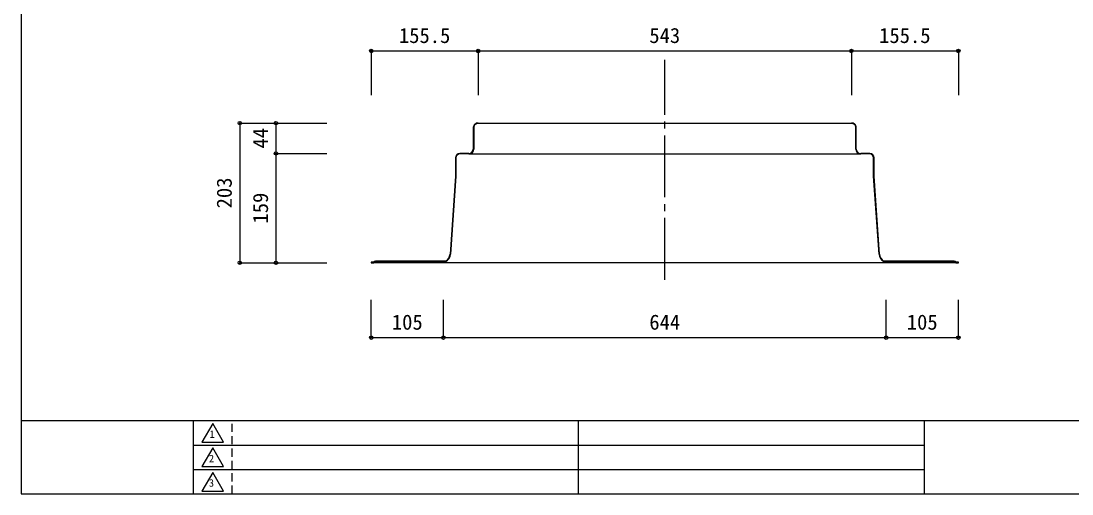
# Model space of a CAD drawing. Units: millimetres at full size, sheet at 1:10, with parts at other scales. Extents: x -1420 to 1420, y -994 to 994.
# Drawn here: x -1420 to 109, y -994 to -307 of the extents above; entities that cross this region are included whole.
import ezdxf
from ezdxf.enums import TextEntityAlignment as Align

# ---------------------------------------------------------------- set-up
doc = ezdxf.new("R2010")
doc.units = ezdxf.units.MM
doc.header["$LTSCALE"] = 10
doc.header["$PDMODE"] = 32
doc.header["$PDSIZE"] = 5
doc.linetypes.add('CHAIN2', pattern=[12, 9, -1, 1, -1])
doc.linetypes.add('DASHED1', pattern=[1.8, 1.2, -0.6])
for name, color, linetype in [('0-0_0', 7, 'Continuous'), ('1-0', 7, 'Continuous'), ('1-8', 7, 'Continuous')]:
    doc.layers.add(name, color=color, linetype=linetype)
doc.styles.add('ＭＳ ゴシック', font='')
doc.styles.get('ＭＳ ゴシック').set_extended_font_data('MS Gothic')

msp = doc.modelspace()

# ---------------------------------------------------------------- linework, layer by layer
at = {"layer": '0-0_0'}
for p, q in [((-1420, -887.5), (1420, -887.5)), ((-1169.61, -887.5), (-1169.61, -994)), ((-609.67, -887.5), (-609.67, -994.15)), ((-106.53, -887.5), (-106.53, -994)), ((-1169.61, -923), (-106.53, -923)), ((-1169.61, -958.5), (-106.53, -958.5))]:
    msp.add_line(p, q, dxfattribs=at)
at = {"layer": '0-0_0', "linetype": 'DASHED1'}
msp.add_line((-1112.81, -994), (-1112.81, -887.5), dxfattribs=at)
at = {"layer": '0-0_0'}
for points in [[(-1420, -994), (1420, -994), (1420, 994), (-1420, 994)], [(-1141.21, -891.76), (-1156.85, -918.84), (-1125.58, -918.84)], [(-1141.21, -927.26), (-1156.85, -954.34), (-1125.58, -954.34)], [(-1141.21, -962.76), (-1156.85, -989.84), (-1125.58, -989.84)]]:
    msp.add_lwpolyline(points, close=True, dxfattribs=at)
at = {"layer": '1-0', "linetype": 'CHAIN2'}
msp.add_line((-483.6, -682.97), (-483.6, -363.22), dxfattribs=at)
at = {"layer": '1-0'}
for p, q in [((-755.1, -455.76), (-755.1, -455.05)), ((-755.1, -455.05), (-212.1, -455.05)), ((-212.1, -455.05), (-212.1, -455.76)), ((-762.16, -461.61), (-762.16, -492.77)), ((-761.45, -461.61), (-761.45, -492.77)), ((-205.74, -492.77), (-205.74, -461.61)), ((-205.03, -492.77), (-205.03, -461.61)), ((-768.52, -499.12), (-781.68, -499.12)), ((-768.52, -499.84), (-781.68, -499.84)), ((-768.52, -499.84), (-198.68, -499.84)), ((-185.52, -499.12), (-198.68, -499.12)), ((-185.52, -499.84), (-198.68, -499.84)), ((-788.03, -505.48), (-788.03, -532.17)), ((-179.88, -532.19), (-179.88, -505.48)), ((-179.17, -532.17), (-179.17, -505.48)), ((-788.03, -532.17), (-795.9, -645.54)), ((-172, -645.59), (-179.88, -532.19)), ((-171.29, -645.54), (-179.17, -532.17)), ((-802.4, -655.76), (-904.33, -655.76)), ((-802.22, -656.47), (-904.33, -656.47)), ((-62.87, -656.47), (-164.97, -656.47)), ((-62.87, -655.76), (-164.79, -655.76)), ((-910.6, -657.36), (-910.6, -658.07)), ((-907.43, -657.36), (-910.6, -657.36)), ((-910.6, -658.07), (-907.04, -658.07)), ((-60.15, -658.07), (-907.04, -658.07)), ((-60.15, -658.07), (-56.6, -658.07)), ((-56.6, -657.36), (-59.76, -657.36)), ((-56.6, -658.07), (-56.6, -657.36))]:
    msp.add_line(p, q, dxfattribs=at)
msp.add_lwpolyline([(-787.32, -505.48), (-787.32, -532.19), (-795.19, -645.59)], dxfattribs=at)
for centre, radius, start, end in [((-755.51, -461.69), 6.65, 86.44919, 179.34944), ((-755.51, -461.69), 5.94, 86.04024, 179.26908), ((-211.69, -461.69), 6.65, 0.65056, 93.55081), ((-211.69, -461.69), 5.94, 0.73092, 93.95976), ((-781.68, -505.48), 6.35, 90, 180), ((-781.68, -505.48), 5.64, 90, 180), ((-768.52, -492.77), 6.35, 270, 0), ((-768.52, -492.77), 7.07, 270, 0), ((-198.68, -492.77), 7.07, 180, 270), ((-198.68, -492.77), 6.35, 180, 270), ((-185.52, -505.48), 6.35, 0, 90), ((-185.52, -505.48), 5.64, 0, 90), ((-904.33, -659.57), 3.81, 90, 144.54946), ((-904.33, -659.57), 3.1, 90, 151.07878), ((-808.58, -644.65), 12.71, 299.07315, 356.02479), ((-808.58, -644.65), 13.42, 298.27528, 356.02479), ((-158.62, -644.65), 13.42, 183.97521, 241.72472), ((-158.62, -644.65), 12.71, 183.97521, 240.92685), ((-62.87, -659.57), 3.81, 35.45054, 90), ((-62.87, -659.57), 3.1, 28.92122, 90)]:
    msp.add_arc(centre, radius, start, end, dxfattribs=at)
at = {"layer": '1-8'}
for p, q in [((-910.6, -350.3), (-755.1, -350.3)), ((-910.6, -350.3), (-910.6, -414.49)), ((-755.1, -350.3), (-755.1, -414.49)), ((-755.1, -350.3), (-212.1, -350.3)), ((-212.1, -350.3), (-212.1, -414.49)), ((-212.1, -350.3), (-56.6, -350.3)), ((-56.6, -350.3), (-56.6, -414.49)), ((-1101.88, -455.05), (-1101.88, -658.07)), ((-1101.88, -455.05), (-1049.12, -455.05)), ((-1049.12, -455.05), (-1049.12, -499.12)), ((-1049.12, -455.05), (-974.95, -455.05)), ((-1049.12, -499.12), (-974.95, -499.12)), ((-1049.12, -499.12), (-1049.12, -658.07)), ((-1101.88, -658.07), (-1049.12, -658.07)), ((-1049.12, -658.07), (-974.95, -658.07)), ((-910.6, -766.96), (-910.6, -711.96)), ((-805.6, -766.96), (-805.6, -711.96)), ((-161.6, -766.96), (-161.6, -711.96)), ((-56.6, -766.96), (-56.6, -711.96)), ((-910.6, -766.96), (-805.6, -766.96)), ((-805.6, -766.96), (-161.6, -766.96)), ((-161.6, -766.96), (-56.6, -766.96))]:
    msp.add_line(p, q, dxfattribs=at)
for p in [(-910.6, -350.3), (-755.1, -350.3), (-212.1, -350.3), (-56.6, -350.3), (-1101.88, -455.05), (-1049.12, -455.05), (-1049.12, -499.12), (-1101.88, -658.07), (-1049.12, -658.07), (-910.6, -766.96), (-805.6, -766.96), (-161.6, -766.96), (-56.6, -766.96)]:
    msp.add_point(p, dxfattribs=at)

# ---------------------------------------------------------------- texts
at = {"layer": '0-0_0', "style": 'ＭＳ ゴシック'}
for s, p in [('1', (-1145.75, -915.85)), ('2', (-1146.64, -951.35)), ('3', (-1146.64, -986.85))]:
    msp.add_text(s, height=10.93, dxfattribs=at).set_placement(p, align=Align.BOTTOM_LEFT)
at = {"layer": '1-8', "style": 'ＭＳ ゴシック'}
for s, p in [('155.5', (-870.35, -345.3)), ('543', (-506.1, -345.3)), ('155.5', (-171.85, -345.3)), ('105', (-880.6, -761.96)), ('644', (-506.1, -761.96)), ('105', (-131.6, -761.96))]:
    msp.add_text(s, height=21.99, dxfattribs=at).set_placement(p, align=Align.BOTTOM_LEFT)
for s, p in [('44', (-1054.12, -492.09)), ('203', (-1106.88, -579.06)), ('159', (-1054.12, -601.1))]:
    msp.add_text(s, height=21.99, rotation=90, dxfattribs=at).set_placement(p, align=Align.BOTTOM_LEFT)

doc.saveas('drawing.dxf')
